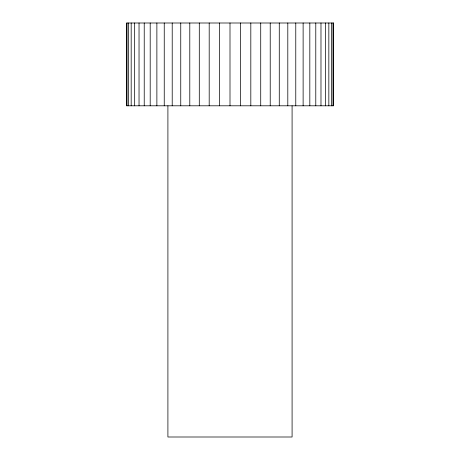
<?xml version="1.0" encoding="UTF-8"?>
<svg xmlns="http://www.w3.org/2000/svg" width="460" height="460" viewBox="0 0 460 460"><rect width="100%" height="100%" fill="white"/><g stroke="black" fill="none" stroke-linecap="round" stroke-linejoin="round"><path stroke-width="0.69" d="M332.971 23L332.971 105.8M331.395 23L331.395 105.8M328.837 23L328.837 105.8M325.346 23L325.346 105.8M320.982 23L320.982 105.8M315.784 23L315.784 105.8M309.822 23L309.822 105.8M303.123 23L303.123 105.8M295.774 23L295.774 105.8M292.089 105.8L292.089 437L167.906 437L167.906 105.8M287.805 23L287.805 105.8M279.272 23L279.272 105.8M270.221 23L270.221 105.8M260.722 23L260.722 105.8M250.815 23L250.815 105.8M240.563 23L240.563 105.8M230 23L230 105.8M219.449 23L219.449 105.8M209.196 23L209.196 105.8M199.295 23L199.295 105.8M189.79 23L189.79 105.8M180.751 23L180.751 105.8M172.212 23L172.212 105.8M164.243 23L164.243 105.8M156.877 23L156.877 105.8M150.196 23L150.196 105.8M144.227 23L144.227 105.8M139.035 23L139.035 105.8M134.665 23L134.665 105.8M131.18 23L131.18 105.8M128.616 23L128.616 105.8M127.04 23L127.04 105.8M333.5 23L126.5 23L126.5 105.8L333.5 105.8L333.5 23"/></g></svg>
